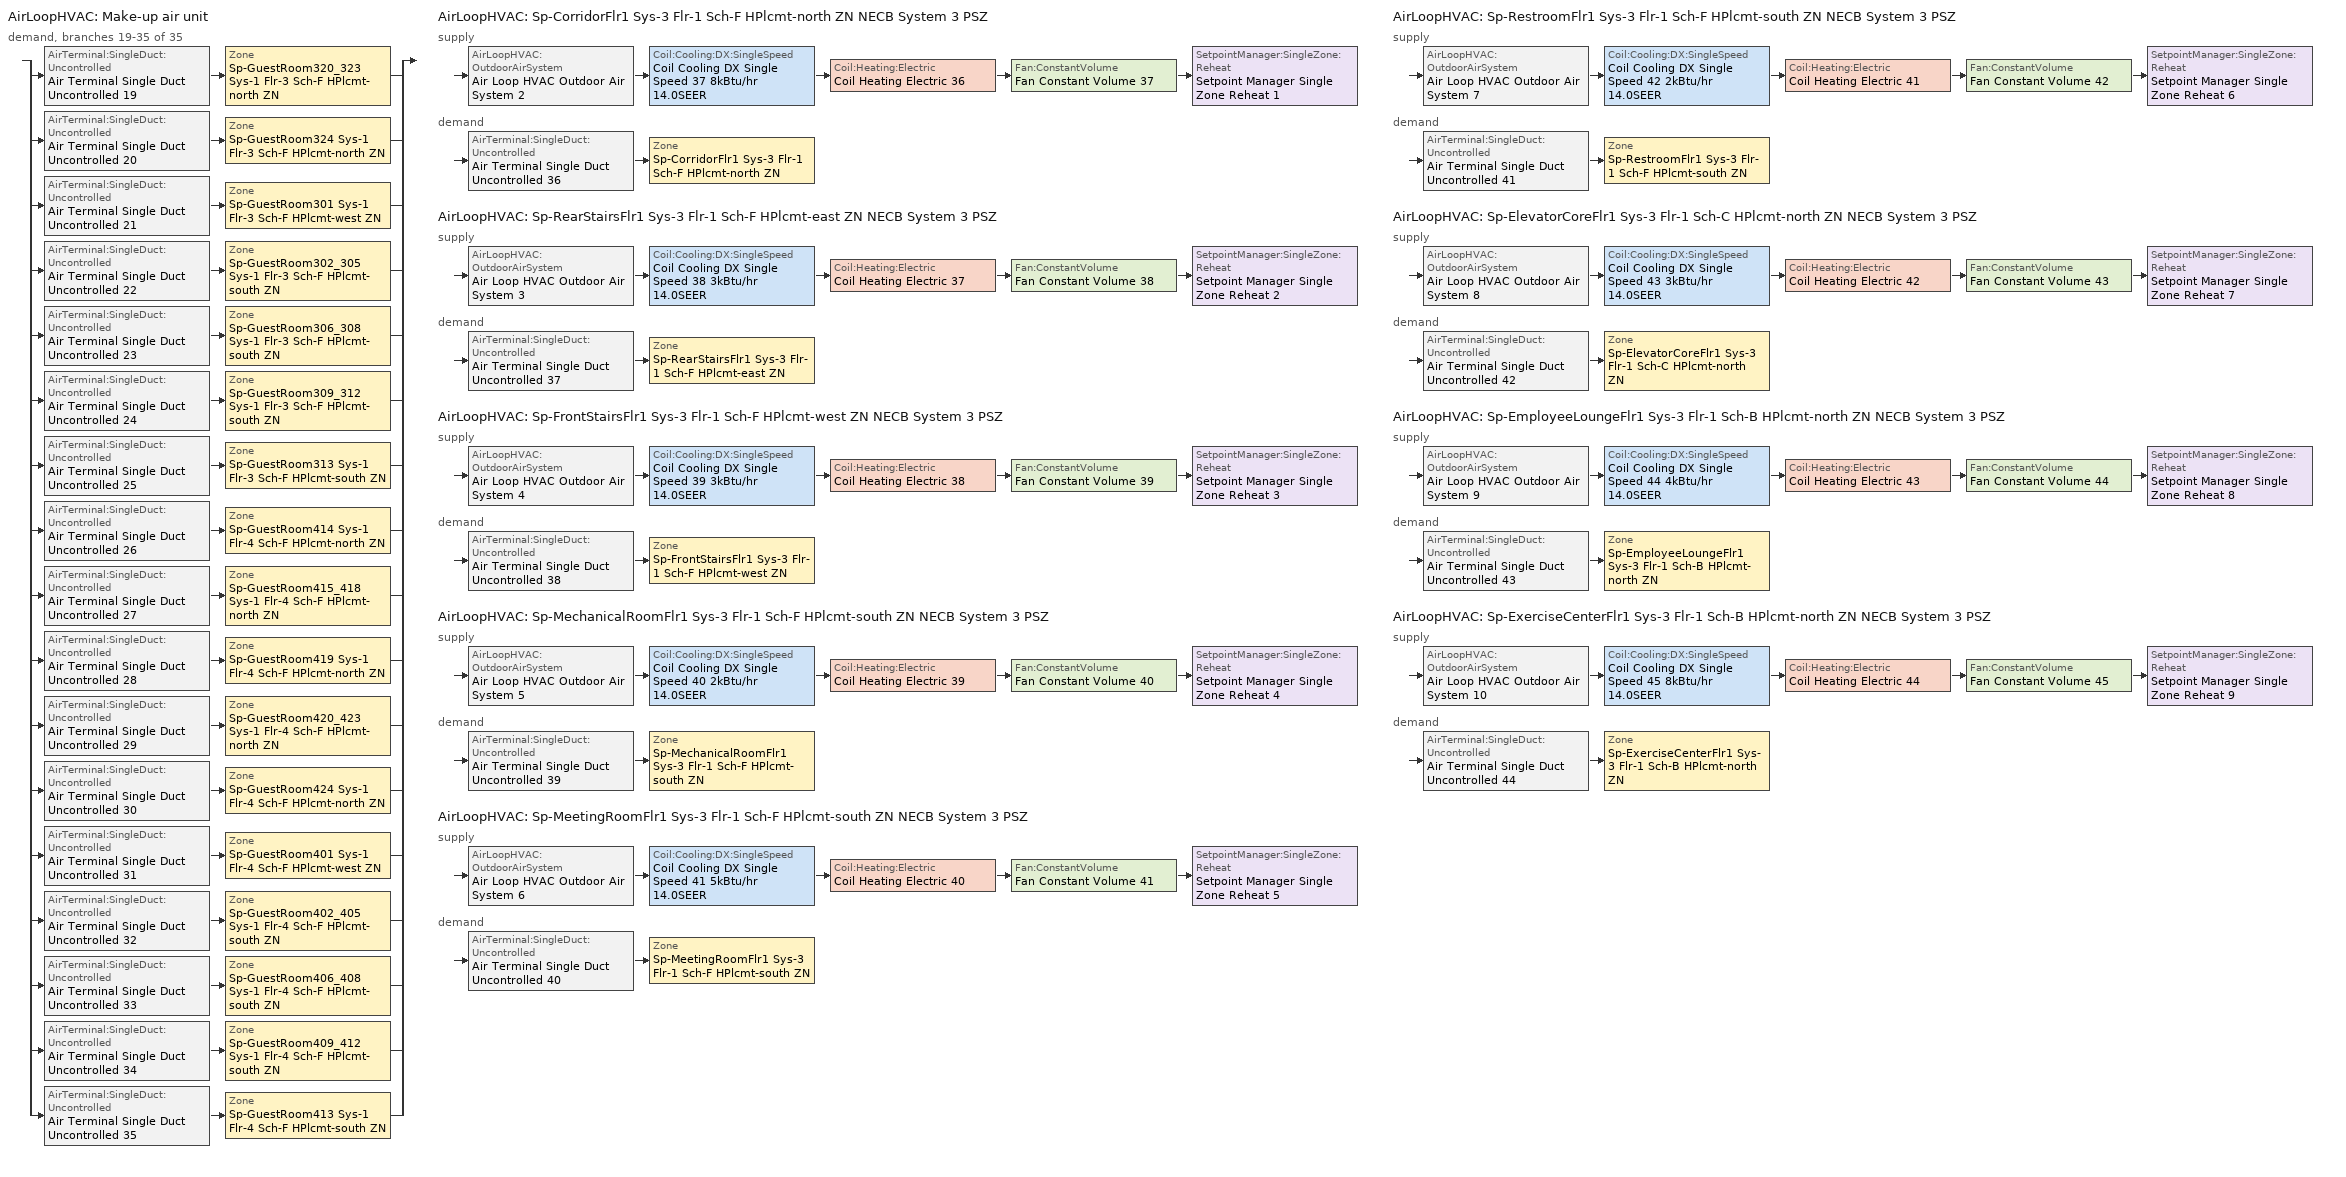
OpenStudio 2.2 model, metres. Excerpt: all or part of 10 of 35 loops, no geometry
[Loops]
AirLoopHVAC 'Make-up air unit'
 demand, branches 19-35 of 35: split
  | AirTerminal:SingleDuct:Uncontrolled 'Air Terminal Single Duct Uncontrolled 19' > Zone 'Sp-GuestRoom320_323 Sys-1 Flr-3 Sch-F HPlcmt-north ZN'
  | AirTerminal:SingleDuct:Uncontrolled 'Air Terminal Single Duct Uncontrolled 20' > Zone 'Sp-GuestRoom324 Sys-1 Flr-3 Sch-F HPlcmt-north ZN'
  | AirTerminal:SingleDuct:Uncontrolled 'Air Terminal Single Duct Uncontrolled 21' > Zone 'Sp-GuestRoom301 Sys-1 Flr-3 Sch-F HPlcmt-west ZN'
  | AirTerminal:SingleDuct:Uncontrolled 'Air Terminal Single Duct Uncontrolled 22' > Zone 'Sp-GuestRoom302_305 Sys-1 Flr-3 Sch-F HPlcmt-south ZN'
  | AirTerminal:SingleDuct:Uncontrolled 'Air Terminal Single Duct Uncontrolled 23' > Zone 'Sp-GuestRoom306_308 Sys-1 Flr-3 Sch-F HPlcmt-south ZN'
  | AirTerminal:SingleDuct:Uncontrolled 'Air Terminal Single Duct Uncontrolled 24' > Zone 'Sp-GuestRoom309_312 Sys-1 Flr-3 Sch-F HPlcmt-south ZN'
  | AirTerminal:SingleDuct:Uncontrolled 'Air Terminal Single Duct Uncontrolled 25' > Zone 'Sp-GuestRoom313 Sys-1 Flr-3 Sch-F HPlcmt-south ZN'
  | AirTerminal:SingleDuct:Uncontrolled 'Air Terminal Single Duct Uncontrolled 26' > Zone 'Sp-GuestRoom414 Sys-1 Flr-4 Sch-F HPlcmt-north ZN'
  | AirTerminal:SingleDuct:Uncontrolled 'Air Terminal Single Duct Uncontrolled 27' > Zone 'Sp-GuestRoom415_418 Sys-1 Flr-4 Sch-F HPlcmt-north ZN'
  | AirTerminal:SingleDuct:Uncontrolled 'Air Terminal Single Duct Uncontrolled 28' > Zone 'Sp-GuestRoom419 Sys-1 Flr-4 Sch-F HPlcmt-north ZN'
  | AirTerminal:SingleDuct:Uncontrolled 'Air Terminal Single Duct Uncontrolled 29' > Zone 'Sp-GuestRoom420_423 Sys-1 Flr-4 Sch-F HPlcmt-north ZN'
  | AirTerminal:SingleDuct:Uncontrolled 'Air Terminal Single Duct Uncontrolled 30' > Zone 'Sp-GuestRoom424 Sys-1 Flr-4 Sch-F HPlcmt-north ZN'
  | AirTerminal:SingleDuct:Uncontrolled 'Air Terminal Single Duct Uncontrolled 31' > Zone 'Sp-GuestRoom401 Sys-1 Flr-4 Sch-F HPlcmt-west ZN'
  | AirTerminal:SingleDuct:Uncontrolled 'Air Terminal Single Duct Uncontrolled 32' > Zone 'Sp-GuestRoom402_405 Sys-1 Flr-4 Sch-F HPlcmt-south ZN'
  | AirTerminal:SingleDuct:Uncontrolled 'Air Terminal Single Duct Uncontrolled 33' > Zone 'Sp-GuestRoom406_408 Sys-1 Flr-4 Sch-F HPlcmt-south ZN'
  | AirTerminal:SingleDuct:Uncontrolled 'Air Terminal Single Duct Uncontrolled 34' > Zone 'Sp-GuestRoom409_412 Sys-1 Flr-4 Sch-F HPlcmt-south ZN'
  | AirTerminal:SingleDuct:Uncontrolled 'Air Terminal Single Duct Uncontrolled 35' > Zone 'Sp-GuestRoom413 Sys-1 Flr-4 Sch-F HPlcmt-south ZN'
AirLoopHVAC 'Sp-CorridorFlr1 Sys-3 Flr-1 Sch-F HPlcmt-north ZN NECB System 3 PSZ'
 supply: AirLoopHVAC:OutdoorAirSystem 'Air Loop HVAC Outdoor Air System 2' > Coil:Cooling:DX:SingleSpeed 'Coil Cooling DX Single Speed 37 8kBtu/hr 14.0SEER' > Coil:Heating:Electric 'Coil Heating Electric 36' > Fan:ConstantVolume 'Fan Constant Volume 37' > SetpointManager:SingleZone:Reheat 'Setpoint Manager Single Zone Reheat 1'
 demand: AirTerminal:SingleDuct:Uncontrolled 'Air Terminal Single Duct Uncontrolled 36' > Zone 'Sp-CorridorFlr1 Sys-3 Flr-1 Sch-F HPlcmt-north ZN'
AirLoopHVAC 'Sp-RearStairsFlr1 Sys-3 Flr-1 Sch-F HPlcmt-east ZN NECB System 3 PSZ'
 supply: AirLoopHVAC:OutdoorAirSystem 'Air Loop HVAC Outdoor Air System 3' > Coil:Cooling:DX:SingleSpeed 'Coil Cooling DX Single Speed 38 3kBtu/hr 14.0SEER' > Coil:Heating:Electric 'Coil Heating Electric 37' > Fan:ConstantVolume 'Fan Constant Volume 38' > SetpointManager:SingleZone:Reheat 'Setpoint Manager Single Zone Reheat 2'
 demand: AirTerminal:SingleDuct:Uncontrolled 'Air Terminal Single Duct Uncontrolled 37' > Zone 'Sp-RearStairsFlr1 Sys-3 Flr-1 Sch-F HPlcmt-east ZN'
AirLoopHVAC 'Sp-FrontStairsFlr1 Sys-3 Flr-1 Sch-F HPlcmt-west ZN NECB System 3 PSZ'
 supply: AirLoopHVAC:OutdoorAirSystem 'Air Loop HVAC Outdoor Air System 4' > Coil:Cooling:DX:SingleSpeed 'Coil Cooling DX Single Speed 39 3kBtu/hr 14.0SEER' > Coil:Heating:Electric 'Coil Heating Electric 38' > Fan:ConstantVolume 'Fan Constant Volume 39' > SetpointManager:SingleZone:Reheat 'Setpoint Manager Single Zone Reheat 3'
 demand: AirTerminal:SingleDuct:Uncontrolled 'Air Terminal Single Duct Uncontrolled 38' > Zone 'Sp-FrontStairsFlr1 Sys-3 Flr-1 Sch-F HPlcmt-west ZN'
AirLoopHVAC 'Sp-MechanicalRoomFlr1 Sys-3 Flr-1 Sch-F HPlcmt-south ZN NECB System 3 PSZ'
 supply: AirLoopHVAC:OutdoorAirSystem 'Air Loop HVAC Outdoor Air System 5' > Coil:Cooling:DX:SingleSpeed 'Coil Cooling DX Single Speed 40 2kBtu/hr 14.0SEER' > Coil:Heating:Electric 'Coil Heating Electric 39' > Fan:ConstantVolume 'Fan Constant Volume 40' > SetpointManager:SingleZone:Reheat 'Setpoint Manager Single Zone Reheat 4'
 demand: AirTerminal:SingleDuct:Uncontrolled 'Air Terminal Single Duct Uncontrolled 39' > Zone 'Sp-MechanicalRoomFlr1 Sys-3 Flr-1 Sch-F HPlcmt-south ZN'
AirLoopHVAC 'Sp-MeetingRoomFlr1 Sys-3 Flr-1 Sch-F HPlcmt-south ZN NECB System 3 PSZ'
 supply: AirLoopHVAC:OutdoorAirSystem 'Air Loop HVAC Outdoor Air System 6' > Coil:Cooling:DX:SingleSpeed 'Coil Cooling DX Single Speed 41 5kBtu/hr 14.0SEER' > Coil:Heating:Electric 'Coil Heating Electric 40' > Fan:ConstantVolume 'Fan Constant Volume 41' > SetpointManager:SingleZone:Reheat 'Setpoint Manager Single Zone Reheat 5'
 demand: AirTerminal:SingleDuct:Uncontrolled 'Air Terminal Single Duct Uncontrolled 40' > Zone 'Sp-MeetingRoomFlr1 Sys-3 Flr-1 Sch-F HPlcmt-south ZN'
AirLoopHVAC 'Sp-RestroomFlr1 Sys-3 Flr-1 Sch-F HPlcmt-south ZN NECB System 3 PSZ'
 supply: AirLoopHVAC:OutdoorAirSystem 'Air Loop HVAC Outdoor Air System 7' > Coil:Cooling:DX:SingleSpeed 'Coil Cooling DX Single Speed 42 2kBtu/hr 14.0SEER' > Coil:Heating:Electric 'Coil Heating Electric 41' > Fan:ConstantVolume 'Fan Constant Volume 42' > SetpointManager:SingleZone:Reheat 'Setpoint Manager Single Zone Reheat 6'
 demand: AirTerminal:SingleDuct:Uncontrolled 'Air Terminal Single Duct Uncontrolled 41' > Zone 'Sp-RestroomFlr1 Sys-3 Flr-1 Sch-F HPlcmt-south ZN'
AirLoopHVAC 'Sp-ElevatorCoreFlr1 Sys-3 Flr-1 Sch-C HPlcmt-north ZN NECB System 3 PSZ'
 supply: AirLoopHVAC:OutdoorAirSystem 'Air Loop HVAC Outdoor Air System 8' > Coil:Cooling:DX:SingleSpeed 'Coil Cooling DX Single Speed 43 3kBtu/hr 14.0SEER' > Coil:Heating:Electric 'Coil Heating Electric 42' > Fan:ConstantVolume 'Fan Constant Volume 43' > SetpointManager:SingleZone:Reheat 'Setpoint Manager Single Zone Reheat 7'
 demand: AirTerminal:SingleDuct:Uncontrolled 'Air Terminal Single Duct Uncontrolled 42' > Zone 'Sp-ElevatorCoreFlr1 Sys-3 Flr-1 Sch-C HPlcmt-north ZN'
AirLoopHVAC 'Sp-EmployeeLoungeFlr1 Sys-3 Flr-1 Sch-B HPlcmt-north ZN NECB System 3 PSZ'
 supply: AirLoopHVAC:OutdoorAirSystem 'Air Loop HVAC Outdoor Air System 9' > Coil:Cooling:DX:SingleSpeed 'Coil Cooling DX Single Speed 44 4kBtu/hr 14.0SEER' > Coil:Heating:Electric 'Coil Heating Electric 43' > Fan:ConstantVolume 'Fan Constant Volume 44' > SetpointManager:SingleZone:Reheat 'Setpoint Manager Single Zone Reheat 8'
 demand: AirTerminal:SingleDuct:Uncontrolled 'Air Terminal Single Duct Uncontrolled 43' > Zone 'Sp-EmployeeLoungeFlr1 Sys-3 Flr-1 Sch-B HPlcmt-north ZN'
AirLoopHVAC 'Sp-ExerciseCenterFlr1 Sys-3 Flr-1 Sch-B HPlcmt-north ZN NECB System 3 PSZ'
 supply: AirLoopHVAC:OutdoorAirSystem 'Air Loop HVAC Outdoor Air System 10' > Coil:Cooling:DX:SingleSpeed 'Coil Cooling DX Single Speed 45 8kBtu/hr 14.0SEER' > Coil:Heating:Electric 'Coil Heating Electric 44' > Fan:ConstantVolume 'Fan Constant Volume 45' > SetpointManager:SingleZone:Reheat 'Setpoint Manager Single Zone Reheat 9'
 demand: AirTerminal:SingleDuct:Uncontrolled 'Air Terminal Single Duct Uncontrolled 44' > Zone 'Sp-ExerciseCenterFlr1 Sys-3 Flr-1 Sch-B HPlcmt-north ZN'
[Sizing:Zone] Zone Cooling Design Supply Air Temperature Input Method=SupplyAirTemperature; Zone Cooling Design Supply Air Temperature {C}=13; Zone Cooling Design Supply Air Temperature Difference {deltaC}=11.11; Zone Heating Design Supply Air Temperature Input Method=SupplyAirTemperature; Zone Heating Design Supply Air Temperature {C}=43; Zone Heating Design Supply Air Temperature Difference {deltaC}=11.11; Zone Cooling Design Supply Air Humidity Ratio {kg-H2O/kg-air}=0.0085; Zone Heating Design Supply Air Humidity Ratio {kg-H2O/kg-air}=0.008; Zone Heating Sizing Factor=1.3; Zone Cooling Sizing Factor=1.1; Cooling Design Air Flow Method=DesignDay; Heating Design Air Flow Method=DesignDay; Account for Dedicated Outdoor Air System=No; Dedicated Outdoor Air System Control Strategy=NeutralSupplyAir; Dedicated Outdoor Air Low Setpoint Temperature for Design {C}=autosize; Dedicated Outdoor Air High Setpoint Temperature for Design {C}=autosize
Sp-GuestRoom320_323 Sys-1 Flr-3 Sch-F HPlcmt-north ZN; Sp-GuestRoom324 Sys-1 Flr-3 Sch-F HPlcmt-north ZN; Sp-GuestRoom301 Sys-1 Flr-3 Sch-F HPlcmt-west ZN; Sp-GuestRoom302_305 Sys-1 Flr-3 Sch-F HPlcmt-south ZN; Sp-GuestRoom306_308 Sys-1 Flr-3 Sch-F HPlcmt-south ZN; Sp-GuestRoom309_312 Sys-1 Flr-3 Sch-F HPlcmt-south ZN; Sp-GuestRoom313 Sys-1 Flr-3 Sch-F HPlcmt-south ZN; Sp-GuestRoom414 Sys-1 Flr-4 Sch-F HPlcmt-north ZN; Sp-GuestRoom415_418 Sys-1 Flr-4 Sch-F HPlcmt-north ZN; Sp-GuestRoom419 Sys-1 Flr-4 Sch-F HPlcmt-north ZN; Sp-GuestRoom420_423 Sys-1 Flr-4 Sch-F HPlcmt-north ZN; Sp-GuestRoom424 Sys-1 Flr-4 Sch-F HPlcmt-north ZN; Sp-GuestRoom401 Sys-1 Flr-4 Sch-F HPlcmt-west ZN; Sp-GuestRoom402_405 Sys-1 Flr-4 Sch-F HPlcmt-south ZN; Sp-GuestRoom406_408 Sys-1 Flr-4 Sch-F HPlcmt-south ZN; Sp-GuestRoom409_412 Sys-1 Flr-4 Sch-F HPlcmt-south ZN; Sp-GuestRoom413 Sys-1 Flr-4 Sch-F HPlcmt-south ZN; Sp-CorridorFlr1 Sys-3 Flr-1 Sch-F HPlcmt-north ZN; Sp-RearStairsFlr1 Sys-3 Flr-1 Sch-F HPlcmt-east ZN; Sp-FrontStairsFlr1 Sys-3 Flr-1 Sch-F HPlcmt-west ZN; Sp-MechanicalRoomFlr1 Sys-3 Flr-1 Sch-F HPlcmt-south ZN; Sp-MeetingRoomFlr1 Sys-3 Flr-1 Sch-F HPlcmt-south ZN; Sp-RestroomFlr1 Sys-3 Flr-1 Sch-F HPlcmt-south ZN; Sp-ElevatorCoreFlr1 Sys-3 Flr-1 Sch-C HPlcmt-north ZN; Sp-EmployeeLoungeFlr1 Sys-3 Flr-1 Sch-B HPlcmt-north ZN; Sp-ExerciseCenterFlr1 Sys-3 Flr-1 Sch-B HPlcmt-north ZN
[Zone equipment]
Sp-GuestRoom320_323 Sys-1 Flr-3 Sch-F HPlcmt-north ZN: Sp-GuestRoom320_323 Sys-1 Flr-3 Sch-F HPlcmt-north ZN PTAC, Zone HVAC Baseboard Convective Water 19, Air Terminal Single Duct Uncontrolled 19
Sp-GuestRoom324 Sys-1 Flr-3 Sch-F HPlcmt-north ZN: Sp-GuestRoom324 Sys-1 Flr-3 Sch-F HPlcmt-north ZN PTAC, Zone HVAC Baseboard Convective Water 20, Air Terminal Single Duct Uncontrolled 20
Sp-GuestRoom301 Sys-1 Flr-3 Sch-F HPlcmt-west ZN: Sp-GuestRoom301 Sys-1 Flr-3 Sch-F HPlcmt-west ZN PTAC, Zone HVAC Baseboard Convective Water 21, Air Terminal Single Duct Uncontrolled 21
Sp-GuestRoom302_305 Sys-1 Flr-3 Sch-F HPlcmt-south ZN: Sp-GuestRoom302_305 Sys-1 Flr-3 Sch-F HPlcmt-south ZN PTAC, Zone HVAC Baseboard Convective Water 22, Air Terminal Single Duct Uncontrolled 22
Sp-GuestRoom306_308 Sys-1 Flr-3 Sch-F HPlcmt-south ZN: Sp-GuestRoom306_308 Sys-1 Flr-3 Sch-F HPlcmt-south ZN PTAC, Zone HVAC Baseboard Convective Water 23, Air Terminal Single Duct Uncontrolled 23
Sp-GuestRoom309_312 Sys-1 Flr-3 Sch-F HPlcmt-south ZN: Sp-GuestRoom309_312 Sys-1 Flr-3 Sch-F HPlcmt-south ZN PTAC, Zone HVAC Baseboard Convective Water 24, Air Terminal Single Duct Uncontrolled 24
Sp-GuestRoom313 Sys-1 Flr-3 Sch-F HPlcmt-south ZN: Sp-GuestRoom313 Sys-1 Flr-3 Sch-F HPlcmt-south ZN PTAC, Zone HVAC Baseboard Convective Water 25, Air Terminal Single Duct Uncontrolled 25
Sp-GuestRoom414 Sys-1 Flr-4 Sch-F HPlcmt-north ZN: Sp-GuestRoom414 Sys-1 Flr-4 Sch-F HPlcmt-north ZN PTAC, Zone HVAC Baseboard Convective Water 26, Air Terminal Single Duct Uncontrolled 26
Sp-GuestRoom415_418 Sys-1 Flr-4 Sch-F HPlcmt-north ZN: Sp-GuestRoom415_418 Sys-1 Flr-4 Sch-F HPlcmt-north ZN PTAC, Zone HVAC Baseboard Convective Water 27, Air Terminal Single Duct Uncontrolled 27
Sp-GuestRoom419 Sys-1 Flr-4 Sch-F HPlcmt-north ZN: Sp-GuestRoom419 Sys-1 Flr-4 Sch-F HPlcmt-north ZN PTAC, Zone HVAC Baseboard Convective Water 28, Air Terminal Single Duct Uncontrolled 28
Sp-GuestRoom420_423 Sys-1 Flr-4 Sch-F HPlcmt-north ZN: Sp-GuestRoom420_423 Sys-1 Flr-4 Sch-F HPlcmt-north ZN PTAC, Zone HVAC Baseboard Convective Water 29, Air Terminal Single Duct Uncontrolled 29
Sp-GuestRoom424 Sys-1 Flr-4 Sch-F HPlcmt-north ZN: Sp-GuestRoom424 Sys-1 Flr-4 Sch-F HPlcmt-north ZN PTAC, Zone HVAC Baseboard Convective Water 30, Air Terminal Single Duct Uncontrolled 30
Sp-GuestRoom401 Sys-1 Flr-4 Sch-F HPlcmt-west ZN: Sp-GuestRoom401 Sys-1 Flr-4 Sch-F HPlcmt-west ZN PTAC, Zone HVAC Baseboard Convective Water 31, Air Terminal Single Duct Uncontrolled 31
Sp-GuestRoom402_405 Sys-1 Flr-4 Sch-F HPlcmt-south ZN: Sp-GuestRoom402_405 Sys-1 Flr-4 Sch-F HPlcmt-south ZN PTAC, Zone HVAC Baseboard Convective Water 32, Air Terminal Single Duct Uncontrolled 32
Sp-GuestRoom406_408 Sys-1 Flr-4 Sch-F HPlcmt-south ZN: Sp-GuestRoom406_408 Sys-1 Flr-4 Sch-F HPlcmt-south ZN PTAC, Zone HVAC Baseboard Convective Water 33, Air Terminal Single Duct Uncontrolled 33
Sp-GuestRoom409_412 Sys-1 Flr-4 Sch-F HPlcmt-south ZN: Sp-GuestRoom409_412 Sys-1 Flr-4 Sch-F HPlcmt-south ZN PTAC, Zone HVAC Baseboard Convective Water 34, Air Terminal Single Duct Uncontrolled 34
Sp-GuestRoom413 Sys-1 Flr-4 Sch-F HPlcmt-south ZN: Sp-GuestRoom413 Sys-1 Flr-4 Sch-F HPlcmt-south ZN PTAC, Zone HVAC Baseboard Convective Water 35, Air Terminal Single Duct Uncontrolled 35
Sp-CorridorFlr1 Sys-3 Flr-1 Sch-F HPlcmt-north ZN: Air Terminal Single Duct Uncontrolled 36, Zone HVAC Baseboard Convective Water 36
Sp-RearStairsFlr1 Sys-3 Flr-1 Sch-F HPlcmt-east ZN: Air Terminal Single Duct Uncontrolled 37, Zone HVAC Baseboard Convective Water 37
Sp-FrontStairsFlr1 Sys-3 Flr-1 Sch-F HPlcmt-west ZN: Air Terminal Single Duct Uncontrolled 38, Zone HVAC Baseboard Convective Water 38
Sp-MechanicalRoomFlr1 Sys-3 Flr-1 Sch-F HPlcmt-south ZN: Air Terminal Single Duct Uncontrolled 39, Zone HVAC Baseboard Convective Water 39
Sp-MeetingRoomFlr1 Sys-3 Flr-1 Sch-F HPlcmt-south ZN: Air Terminal Single Duct Uncontrolled 40, Zone HVAC Baseboard Convective Water 40
Sp-RestroomFlr1 Sys-3 Flr-1 Sch-F HPlcmt-south ZN: Air Terminal Single Duct Uncontrolled 41, Zone HVAC Baseboard Convective Water 41
Sp-ElevatorCoreFlr1 Sys-3 Flr-1 Sch-C HPlcmt-north ZN: Air Terminal Single Duct Uncontrolled 42, Zone HVAC Baseboard Convective Water 42
Sp-EmployeeLoungeFlr1 Sys-3 Flr-1 Sch-B HPlcmt-north ZN: Air Terminal Single Duct Uncontrolled 43, Zone HVAC Baseboard Convective Water 43
Sp-ExerciseCenterFlr1 Sys-3 Flr-1 Sch-B HPlcmt-north ZN: Air Terminal Single Duct Uncontrolled 44, Zone HVAC Baseboard Convective Water 44
[AirLoopHVAC] Availability Schedule=Always On Discrete; Design Supply Air Flow Rate {m3/s}=AutoSize
Sp-CorridorFlr1 Sys-3 Flr-1 Sch-F HPlcmt-north ZN NECB System 3 PSZ; Sp-RearStairsFlr1 Sys-3 Flr-1 Sch-F HPlcmt-east ZN NECB System 3 PSZ; Sp-FrontStairsFlr1 Sys-3 Flr-1 Sch-F HPlcmt-west ZN NECB System 3 PSZ; Sp-MechanicalRoomFlr1 Sys-3 Flr-1 Sch-F HPlcmt-south ZN NECB System 3 PSZ; Sp-MeetingRoomFlr1 Sys-3 Flr-1 Sch-F HPlcmt-south ZN NECB System 3 PSZ; Sp-RestroomFlr1 Sys-3 Flr-1 Sch-F HPlcmt-south ZN NECB System 3 PSZ; Sp-ElevatorCoreFlr1 Sys-3 Flr-1 Sch-C HPlcmt-north ZN NECB System 3 PSZ; Sp-EmployeeLoungeFlr1 Sys-3 Flr-1 Sch-B HPlcmt-north ZN NECB System 3 PSZ; Sp-ExerciseCenterFlr1 Sys-3 Flr-1 Sch-B HPlcmt-north ZN NECB System 3 PSZ
[Sizing:System] Type of Load to Size On=Sensible; Design Outdoor Air Flow Rate {m3/s}=Autosize; Minimum System Air Flow Ratio=1; Preheat Design Temperature {C}=7; Preheat Design Humidity Ratio {kg-H2O/kg-Air}=0.008; Precool Design Temperature {C}=13; Precool Design Humidity Ratio {kg-H2O/kg-Air}=0.008; Central Cooling Design Supply Air Temperature {C}=13; Central Heating Design Supply Air Temperature {C}=43; Sizing Option=NonCoincident; 100% Outdoor Air in Cooling=No; 100% Outdoor Air in Heating=No; Central Cooling Design Supply Air Humidity Ratio {kg-H2O/kg-Air}=0.0085; Central Heating Design Supply Air Humidity Ratio {kg-H2O/kg-Air}=0.008; Cooling Design Air Flow Method=DesignDay; Cooling Design Air Flow Rate {m3/s}=0; Heating Design Air Flow Method=DesignDay; Heating Design Air Flow Rate {m3/s}=0; System Outdoor Air Method=ZoneSum; Zone Maximum Outdoor Air Fraction=1; Cooling Supply Air Flow Rate Per Floor Area {m3/s-m2}=0.00996765; Cooling Fraction of Autosized Cooling Supply Air Flow Rate=1; Cooling Supply Air Flow Rate Per Unit Cooling Capacity {m3/s-W}=3.94755e-05; Heating Supply Air Flow Rate Per Floor Area {m3/s-m2}=0.00996765; Heating Fraction of Autosized Heating Supply Air Flow Rate=1; Heating Fraction of Autosized Cooling Supply Air Flow Rate=1; Heating Supply Air Flow Rate Per Unit Heating Capacity {m3/s-W}=3.15882e-05; Cooling Design Capacity Method=CoolingDesignCapacity; Cooling Design Capacity {W}=autosize; Cooling Design Capacity Per Floor Area {W/m2}=234.7; Fraction of Autosized Cooling Design Capacity=1; Heating Design Capacity Method=HeatingDesignCapacity; Heating Design Capacity {W}=autosize; Heating Design Capacity Per Floor Area {W/m2}=157; Fraction of Autosized Heating Design Capacity=1; Central Cooling Capacity Control Method=OnOff
Sp-CorridorFlr1 Sys-3 Flr-1 Sch-F HPlcmt-north ZN NECB System 3 PSZ; Sp-RearStairsFlr1 Sys-3 Flr-1 Sch-F HPlcmt-east ZN NECB System 3 PSZ; Sp-FrontStairsFlr1 Sys-3 Flr-1 Sch-F HPlcmt-west ZN NECB System 3 PSZ; Sp-MechanicalRoomFlr1 Sys-3 Flr-1 Sch-F HPlcmt-south ZN NECB System 3 PSZ; Sp-MeetingRoomFlr1 Sys-3 Flr-1 Sch-F HPlcmt-south ZN NECB System 3 PSZ; Sp-RestroomFlr1 Sys-3 Flr-1 Sch-F HPlcmt-south ZN NECB System 3 PSZ; Sp-ElevatorCoreFlr1 Sys-3 Flr-1 Sch-C HPlcmt-north ZN NECB System 3 PSZ; Sp-EmployeeLoungeFlr1 Sys-3 Flr-1 Sch-B HPlcmt-north ZN NECB System 3 PSZ; Sp-ExerciseCenterFlr1 Sys-3 Flr-1 Sch-B HPlcmt-north ZN NECB System 3 PSZ
[Fan:ConstantVolume] Availability Schedule=Always On Discrete; Fan Efficiency=0.39975; Pressure Rise {Pa}=640; Maximum Flow Rate {m3/s}=AutoSize; Motor Efficiency=0.615
Fan Constant Volume 20; Fan Constant Volume 21; Fan Constant Volume 22; Fan Constant Volume 23; Fan Constant Volume 24; Fan Constant Volume 25; Fan Constant Volume 26; Fan Constant Volume 27; Fan Constant Volume 28; Fan Constant Volume 29; Fan Constant Volume 30; Fan Constant Volume 31; Fan Constant Volume 32; Fan Constant Volume 33; Fan Constant Volume 34; Fan Constant Volume 35; Fan Constant Volume 36; Fan Constant Volume 37; Fan Constant Volume 38; Fan Constant Volume 39; Fan Constant Volume 40; Fan Constant Volume 41; Fan Constant Volume 42; Fan Constant Volume 43; Fan Constant Volume 44; Fan Constant Volume 45
[Coil:Cooling:DX:SingleSpeed] Availability Schedule=Always On Discrete; Rated Total Cooling Capacity {W}=autosize; Rated Sensible Heat Ratio=autosize; Rated Air Flow Rate {m3/s}=autosize; Rated Evaporator Fan Power Per Volume Flow Rate {W/(m3/s)}=773.3; Condenser Type=AirCooled; Evaporative Condenser Effectiveness=0; Evaporative Condenser Air Flow Rate {m3/s}=Autosize; Evaporative Condenser Pump Rated Power Consumption {W}=Autosize; Crankcase Heater Capacity {W}=0; Maximum Outdoor Dry-Bulb Temperature for Crankcase Heater Operation {C}=0; Basin Heater Capacity {W/K}=0; Basin Heater Setpoint Temperature {C}=10
Name | Rated COP {W/W} | Total Cooling Capacity Function of Temperature Curve | Total Cooling Capacity Function of Flow Fraction Curve | Energy Input Ratio Function of Temperature Curve | Energy Input Ratio Function of Flow Fraction Curve | Part Load Fraction Correlation Curve
Coil Cooling DX Single Speed 20 7kBtu/hr 10.9EER | 3.6957 | DXCOOL-NECB2011-REF-CAPFT 12 | DXCOOL-NECB2011-REF-CAPFFLOW 12 | DXCOOL-NECB2011-REF-COOLEIRFT 12 | DXCOOL-NECB2011-REF-COOLEIRFFLOW 12 | DXCOOL-NECB2011-REF-COOLPLFFPLR 12
Coil Cooling DX Single Speed 21 2kBtu/hr 11.0EER | 3.72265 | DXCOOL-NECB2011-REF-CAPFT 13 | DXCOOL-NECB2011-REF-CAPFFLOW 13 | DXCOOL-NECB2011-REF-COOLEIRFT 13 | DXCOOL-NECB2011-REF-COOLEIRFFLOW 13 | DXCOOL-NECB2011-REF-COOLPLFFPLR 13
Coil Cooling DX Single Speed 22 5kBtu/hr 11.0EER | 3.72568 | DXCOOL-NECB2011-REF-CAPFT 14 | DXCOOL-NECB2011-REF-CAPFFLOW 14 | DXCOOL-NECB2011-REF-COOLEIRFT 14 | DXCOOL-NECB2011-REF-COOLEIRFFLOW 14 | DXCOOL-NECB2011-REF-COOLPLFFPLR 14
Coil Cooling DX Single Speed 23 7kBtu/hr 11.0EER | 3.71872 | DXCOOL-NECB2011-REF-CAPFT 15 | DXCOOL-NECB2011-REF-CAPFFLOW 15 | DXCOOL-NECB2011-REF-COOLEIRFT 15 | DXCOOL-NECB2011-REF-COOLEIRFFLOW 15 | DXCOOL-NECB2011-REF-COOLPLFFPLR 15
Coil Cooling DX Single Speed 24 6kBtu/hr 11.0EER | 3.72645 | DXCOOL-NECB2011-REF-CAPFT 16 | DXCOOL-NECB2011-REF-CAPFFLOW 16 | DXCOOL-NECB2011-REF-COOLEIRFT 16 | DXCOOL-NECB2011-REF-COOLEIRFFLOW 16 | DXCOOL-NECB2011-REF-COOLPLFFPLR 16
Coil Cooling DX Single Speed 25 7kBtu/hr 11.0EER | 3.72699 | DXCOOL-NECB2011-REF-CAPFT 17 | DXCOOL-NECB2011-REF-CAPFFLOW 17 | DXCOOL-NECB2011-REF-COOLEIRFT 17 | DXCOOL-NECB2011-REF-COOLEIRFFLOW 17 | DXCOOL-NECB2011-REF-COOLPLFFPLR 17
Coil Cooling DX Single Speed 26 2kBtu/hr 11.0EER | 3.72279 | DXCOOL-NECB2011-REF-CAPFT 18 | DXCOOL-NECB2011-REF-CAPFFLOW 18 | DXCOOL-NECB2011-REF-COOLEIRFT 18 | DXCOOL-NECB2011-REF-COOLEIRFFLOW 18 | DXCOOL-NECB2011-REF-COOLPLFFPLR 18
Coil Cooling DX Single Speed 27 4kBtu/hr 11.0EER | 3.7247 | DXCOOL-NECB2011-REF-CAPFT 19 | DXCOOL-NECB2011-REF-CAPFFLOW 19 | DXCOOL-NECB2011-REF-COOLEIRFT 19 | DXCOOL-NECB2011-REF-COOLEIRFFLOW 19 | DXCOOL-NECB2011-REF-COOLPLFFPLR 19
Coil Cooling DX Single Speed 28 15kBtu/hr 9.4EER | 3.17558 | DXCOOL-NECB2011-REF-CAPFT 20 | DXCOOL-NECB2011-REF-CAPFFLOW 20 | DXCOOL-NECB2011-REF-COOLEIRFT 20 | DXCOOL-NECB2011-REF-COOLEIRFFLOW 20 | DXCOOL-NECB2011-REF-COOLPLFFPLR 20
Coil Cooling DX Single Speed 29 4kBtu/hr 11.0EER | 3.72462 | DXCOOL-NECB2011-REF-CAPFT 21 | DXCOOL-NECB2011-REF-CAPFFLOW 21 | DXCOOL-NECB2011-REF-COOLEIRFT 21 | DXCOOL-NECB2011-REF-COOLEIRFFLOW 21 | DXCOOL-NECB2011-REF-COOLPLFFPLR 21
Coil Cooling DX Single Speed 30 15kBtu/hr 9.4EER | 3.179 | DXCOOL-NECB2011-REF-CAPFT 23 | DXCOOL-NECB2011-REF-CAPFFLOW 23 | DXCOOL-NECB2011-REF-COOLEIRFT 23 | DXCOOL-NECB2011-REF-COOLEIRFFLOW 23 | DXCOOL-NECB2011-REF-COOLPLFFPLR 23
Coil Cooling DX Single Speed 31 4kBtu/hr 11.0EER | 3.72464 | DXCOOL-NECB2011-REF-CAPFT 24 | DXCOOL-NECB2011-REF-CAPFFLOW 24 | DXCOOL-NECB2011-REF-COOLEIRFT 24 | DXCOOL-NECB2011-REF-COOLEIRFFLOW 24 | DXCOOL-NECB2011-REF-COOLPLFFPLR 24
Coil Cooling DX Single Speed 32 9kBtu/hr 10.6EER | 3.59855 | DXCOOL-NECB2011-REF-CAPFT 25 | DXCOOL-NECB2011-REF-CAPFFLOW 25 | DXCOOL-NECB2011-REF-COOLEIRFT 25 | DXCOOL-NECB2011-REF-COOLEIRFFLOW 25 | DXCOOL-NECB2011-REF-COOLPLFFPLR 25
Coil Cooling DX Single Speed 33 22kBtu/hr 9.3EER | 3.16135 | DXCOOL-NECB2011-REF-CAPFT 26 | DXCOOL-NECB2011-REF-CAPFFLOW 26 | DXCOOL-NECB2011-REF-COOLEIRFT 26 | DXCOOL-NECB2011-REF-COOLEIRFFLOW 26 | DXCOOL-NECB2011-REF-COOLPLFFPLR 26
Coil Cooling DX Single Speed 34 19kBtu/hr 9.3EER | 3.15862 | DXCOOL-NECB2011-REF-CAPFT 27 | DXCOOL-NECB2011-REF-CAPFFLOW 27 | DXCOOL-NECB2011-REF-COOLEIRFT 27 | DXCOOL-NECB2011-REF-COOLEIRFFLOW 27 | DXCOOL-NECB2011-REF-COOLPLFFPLR 27
Coil Cooling DX Single Speed 35 22kBtu/hr 9.3EER | 3.16129 | DXCOOL-NECB2011-REF-CAPFT 28 | DXCOOL-NECB2011-REF-CAPFFLOW 28 | DXCOOL-NECB2011-REF-COOLEIRFT 28 | DXCOOL-NECB2011-REF-COOLEIRFFLOW 28 | DXCOOL-NECB2011-REF-COOLPLFFPLR 28
Coil Cooling DX Single Speed 36 6kBtu/hr 11.0EER | 3.72662 | DXCOOL-NECB2011-REF-CAPFT 29 | DXCOOL-NECB2011-REF-CAPFFLOW 29 | DXCOOL-NECB2011-REF-COOLEIRFT 29 | DXCOOL-NECB2011-REF-COOLEIRFFLOW 29 | DXCOOL-NECB2011-REF-COOLPLFFPLR 29
Coil Cooling DX Single Speed 37 8kBtu/hr 14.0SEER | 3.8248 | DXCOOL-NECB2011-REF-CAPFT 30 | DXCOOL-NECB2011-REF-CAPFFLOW 30 | DXCOOL-NECB2011-REF-COOLEIRFT 30 | DXCOOL-NECB2011-REF-COOLEIRFFLOW 30 | DXCOOL-NECB2011-REF-COOLPLFFPLR 30
Coil Cooling DX Single Speed 38 3kBtu/hr 14.0SEER | 3.8248 | DXCOOL-NECB2011-REF-CAPFT 31 | DXCOOL-NECB2011-REF-CAPFFLOW 31 | DXCOOL-NECB2011-REF-COOLEIRFT 31 | DXCOOL-NECB2011-REF-COOLEIRFFLOW 31 | DXCOOL-NECB2011-REF-COOLPLFFPLR 31
Coil Cooling DX Single Speed 39 3kBtu/hr 14.0SEER | 3.8248 | DXCOOL-NECB2011-REF-CAPFT 32 | DXCOOL-NECB2011-REF-CAPFFLOW 32 | DXCOOL-NECB2011-REF-COOLEIRFT 32 | DXCOOL-NECB2011-REF-COOLEIRFFLOW 32 | DXCOOL-NECB2011-REF-COOLPLFFPLR 32
Coil Cooling DX Single Speed 40 2kBtu/hr 14.0SEER | 3.8248 | DXCOOL-NECB2011-REF-CAPFT 34 | DXCOOL-NECB2011-REF-CAPFFLOW 34 | DXCOOL-NECB2011-REF-COOLEIRFT 34 | DXCOOL-NECB2011-REF-COOLEIRFFLOW 34 | DXCOOL-NECB2011-REF-COOLPLFFPLR 34
Coil Cooling DX Single Speed 41 5kBtu/hr 14.0SEER | 3.8248 | DXCOOL-NECB2011-REF-CAPFT 35 | DXCOOL-NECB2011-REF-CAPFFLOW 35 | DXCOOL-NECB2011-REF-COOLEIRFT 35 | DXCOOL-NECB2011-REF-COOLEIRFFLOW 35 | DXCOOL-NECB2011-REF-COOLPLFFPLR 35
Coil Cooling DX Single Speed 42 2kBtu/hr 14.0SEER | 3.8248 | DXCOOL-NECB2011-REF-CAPFT 36 | DXCOOL-NECB2011-REF-CAPFFLOW 36 | DXCOOL-NECB2011-REF-COOLEIRFT 36 | DXCOOL-NECB2011-REF-COOLEIRFFLOW 36 | DXCOOL-NECB2011-REF-COOLPLFFPLR 36
Coil Cooling DX Single Speed 43 3kBtu/hr 14.0SEER | 3.8248 | DXCOOL-NECB2011-REF-CAPFT 37 | DXCOOL-NECB2011-REF-CAPFFLOW 37 | DXCOOL-NECB2011-REF-COOLEIRFT 37 | DXCOOL-NECB2011-REF-COOLEIRFFLOW 37 | DXCOOL-NECB2011-REF-COOLPLFFPLR 37
Coil Cooling DX Single Speed 44 4kBtu/hr 14.0SEER | 3.8248 | DXCOOL-NECB2011-REF-CAPFT 38 | DXCOOL-NECB2011-REF-CAPFFLOW 38 | DXCOOL-NECB2011-REF-COOLEIRFT 38 | DXCOOL-NECB2011-REF-COOLEIRFFLOW 38 | DXCOOL-NECB2011-REF-COOLPLFFPLR 38
Coil Cooling DX Single Speed 45 8kBtu/hr 14.0SEER | 3.8248 | DXCOOL-NECB2011-REF-CAPFT 39 | DXCOOL-NECB2011-REF-CAPFFLOW 39 | DXCOOL-NECB2011-REF-COOLEIRFT 39 | DXCOOL-NECB2011-REF-COOLEIRFFLOW 39 | DXCOOL-NECB2011-REF-COOLPLFFPLR 39
[Controller:OutdoorAir] Minimum Outdoor Air Flow Rate {m3/s}=0; Maximum Outdoor Air Flow Rate {m3/s}=Autosize; Economizer Control Type=NoEconomizer; Economizer Control Action Type=ModulateFlow; Economizer Maximum Limit Dry-Bulb Temperature {C}=28; Economizer Maximum Limit Enthalpy {J/kg}=64000; Economizer Minimum Limit Dry-Bulb Temperature {C}=-100; Lockout Type=NoLockout; Minimum Limit Type=FixedMinimum; Minimum Outdoor Air Schedule=Always On Discrete; High Humidity Control=No; Heat Recovery Bypass Control Type=BypassWhenWithinEconomizerLimits
Name | Controller Mechanical Ventilation
Controller Outdoor Air 2 | Controller Mechanical Ventilation 2
Controller Outdoor Air 3 | Controller Mechanical Ventilation 3
Controller Outdoor Air 4 | Controller Mechanical Ventilation 4
Controller Outdoor Air 5 | Controller Mechanical Ventilation 5
Controller Outdoor Air 6 | Controller Mechanical Ventilation 6
Controller Outdoor Air 7 | Controller Mechanical Ventilation 7
Controller Outdoor Air 8 | Controller Mechanical Ventilation 8
Controller Outdoor Air 9 | Controller Mechanical Ventilation 9
Controller Outdoor Air 10 | Controller Mechanical Ventilation 10
[Controller:MechanicalVentilation] Availability Schedule=Always On Discrete; System Outdoor Air Method=ZoneSum
Controller Mechanical Ventilation 2; Controller Mechanical Ventilation 3; Controller Mechanical Ventilation 4; Controller Mechanical Ventilation 5; Controller Mechanical Ventilation 6; Controller Mechanical Ventilation 7; Controller Mechanical Ventilation 8; Controller Mechanical Ventilation 9; Controller Mechanical Ventilation 10
[AirLoopHVAC:OutdoorAirSystem]
Name | Controller
Air Loop HVAC Outdoor Air System 2 | Controller Outdoor Air 2
Air Loop HVAC Outdoor Air System 3 | Controller Outdoor Air 3
Air Loop HVAC Outdoor Air System 4 | Controller Outdoor Air 4
Air Loop HVAC Outdoor Air System 5 | Controller Outdoor Air 5
Air Loop HVAC Outdoor Air System 6 | Controller Outdoor Air 6
Air Loop HVAC Outdoor Air System 7 | Controller Outdoor Air 7
Air Loop HVAC Outdoor Air System 8 | Controller Outdoor Air 8
Air Loop HVAC Outdoor Air System 9 | Controller Outdoor Air 9
Air Loop HVAC Outdoor Air System 10 | Controller Outdoor Air 10
[Coil:Heating:Electric]
Name | Availability Schedule
Coil Heating Electric 19; Coil Heating Electric 20; Coil Heating Electric 21; Coil Heating Electric 22; Coil Heating Electric 23; Coil Heating Electric 24; Coil Heating Electric 25; Coil Heating Electric 26; Coil Heating Electric 27; Coil Heating Electric 28; Coil Heating Electric 29; Coil Heating Electric 30; Coil Heating Electric 31; Coil Heating Electric 32; Coil Heating Electric 33; Coil Heating Electric 34; Coil Heating Electric 35 | ON_OFF_ALWAYS_OFF
Coil Heating Electric 36; Coil Heating Electric 37; Coil Heating Electric 38; Coil Heating Electric 39; Coil Heating Electric 40; Coil Heating Electric 41; Coil Heating Electric 42; Coil Heating Electric 43; Coil Heating Electric 44 | Always On Discrete
[ZoneHVAC:PackagedTerminalAirConditioner] Availability Schedule=Always On Discrete; Supply Air Flow Rate During Cooling Operation {m3/s}=Autosize; Supply Air Flow Rate During Heating Operation {m3/s}=Autosize; Supply Air Flow Rate When No Cooling or Heating is Needed {m3/s}=Autosize; Outdoor Air Flow Rate During Cooling Operation {m3/s}=Autosize; Outdoor Air Flow Rate During Heating Operation {m3/s}=Autosize; Outdoor Air Flow Rate When No Cooling or Heating is Needed {m3/s}=Autosize; Fan Placement=DrawThrough
Name | Supply Air Fan | Heating Coil | Cooling Coil
Sp-GuestRoom320_323 Sys-1 Flr-3 Sch-F HPlcmt-north ZN PTAC | Fan Constant Volume 20 | Coil Heating Electric 19 | Coil Cooling DX Single Speed 20 7kBtu/hr 10.9EER
Sp-GuestRoom324 Sys-1 Flr-3 Sch-F HPlcmt-north ZN PTAC | Fan Constant Volume 21 | Coil Heating Electric 20 | Coil Cooling DX Single Speed 21 2kBtu/hr 11.0EER
Sp-GuestRoom301 Sys-1 Flr-3 Sch-F HPlcmt-west ZN PTAC | Fan Constant Volume 22 | Coil Heating Electric 21 | Coil Cooling DX Single Speed 22 5kBtu/hr 11.0EER
Sp-GuestRoom302_305 Sys-1 Flr-3 Sch-F HPlcmt-south ZN PTAC | Fan Constant Volume 23 | Coil Heating Electric 22 | Coil Cooling DX Single Speed 23 7kBtu/hr 11.0EER
Sp-GuestRoom306_308 Sys-1 Flr-3 Sch-F HPlcmt-south ZN PTAC | Fan Constant Volume 24 | Coil Heating Electric 23 | Coil Cooling DX Single Speed 24 6kBtu/hr 11.0EER
Sp-GuestRoom309_312 Sys-1 Flr-3 Sch-F HPlcmt-south ZN PTAC | Fan Constant Volume 25 | Coil Heating Electric 24 | Coil Cooling DX Single Speed 25 7kBtu/hr 11.0EER
Sp-GuestRoom313 Sys-1 Flr-3 Sch-F HPlcmt-south ZN PTAC | Fan Constant Volume 26 | Coil Heating Electric 25 | Coil Cooling DX Single Speed 26 2kBtu/hr 11.0EER
Sp-GuestRoom414 Sys-1 Flr-4 Sch-F HPlcmt-north ZN PTAC | Fan Constant Volume 27 | Coil Heating Electric 26 | Coil Cooling DX Single Speed 27 4kBtu/hr 11.0EER
Sp-GuestRoom415_418 Sys-1 Flr-4 Sch-F HPlcmt-north ZN PTAC | Fan Constant Volume 28 | Coil Heating Electric 27 | Coil Cooling DX Single Speed 28 15kBtu/hr 9.4EER
Sp-GuestRoom419 Sys-1 Flr-4 Sch-F HPlcmt-north ZN PTAC | Fan Constant Volume 29 | Coil Heating Electric 28 | Coil Cooling DX Single Speed 29 4kBtu/hr 11.0EER
Sp-GuestRoom420_423 Sys-1 Flr-4 Sch-F HPlcmt-north ZN PTAC | Fan Constant Volume 30 | Coil Heating Electric 29 | Coil Cooling DX Single Speed 30 15kBtu/hr 9.4EER
Sp-GuestRoom424 Sys-1 Flr-4 Sch-F HPlcmt-north ZN PTAC | Fan Constant Volume 31 | Coil Heating Electric 30 | Coil Cooling DX Single Speed 31 4kBtu/hr 11.0EER
Sp-GuestRoom401 Sys-1 Flr-4 Sch-F HPlcmt-west ZN PTAC | Fan Constant Volume 32 | Coil Heating Electric 31 | Coil Cooling DX Single Speed 32 9kBtu/hr 10.6EER
Sp-GuestRoom402_405 Sys-1 Flr-4 Sch-F HPlcmt-south ZN PTAC | Fan Constant Volume 33 | Coil Heating Electric 32 | Coil Cooling DX Single Speed 33 22kBtu/hr 9.3EER
Sp-GuestRoom406_408 Sys-1 Flr-4 Sch-F HPlcmt-south ZN PTAC | Fan Constant Volume 34 | Coil Heating Electric 33 | Coil Cooling DX Single Speed 34 19kBtu/hr 9.3EER
Sp-GuestRoom409_412 Sys-1 Flr-4 Sch-F HPlcmt-south ZN PTAC | Fan Constant Volume 35 | Coil Heating Electric 34 | Coil Cooling DX Single Speed 35 22kBtu/hr 9.3EER
Sp-GuestRoom413 Sys-1 Flr-4 Sch-F HPlcmt-south ZN PTAC | Fan Constant Volume 36 | Coil Heating Electric 35 | Coil Cooling DX Single Speed 36 6kBtu/hr 11.0EER
[AirTerminal:SingleDuct:Uncontrolled] Availability Schedule=Always On Discrete; Maximum Air Flow Rate {m3/s}=AutoSize
Air Terminal Single Duct Uncontrolled 19; Air Terminal Single Duct Uncontrolled 20; Air Terminal Single Duct Uncontrolled 21; Air Terminal Single Duct Uncontrolled 22; Air Terminal Single Duct Uncontrolled 23; Air Terminal Single Duct Uncontrolled 24; Air Terminal Single Duct Uncontrolled 25; Air Terminal Single Duct Uncontrolled 26; Air Terminal Single Duct Uncontrolled 27; Air Terminal Single Duct Uncontrolled 28; Air Terminal Single Duct Uncontrolled 29; Air Terminal Single Duct Uncontrolled 30; Air Terminal Single Duct Uncontrolled 31; Air Terminal Single Duct Uncontrolled 32; Air Terminal Single Duct Uncontrolled 33; Air Terminal Single Duct Uncontrolled 34; Air Terminal Single Duct Uncontrolled 35; Air Terminal Single Duct Uncontrolled 36; Air Terminal Single Duct Uncontrolled 37; Air Terminal Single Duct Uncontrolled 38; Air Terminal Single Duct Uncontrolled 39; Air Terminal Single Duct Uncontrolled 40; Air Terminal Single Duct Uncontrolled 41; Air Terminal Single Duct Uncontrolled 42; Air Terminal Single Duct Uncontrolled 43; Air Terminal Single Duct Uncontrolled 44
[SetpointManager:SingleZone:Reheat] Minimum Supply Air Temperature {C}=13; Maximum Supply Air Temperature {C}=43
Name | Control Zone
Setpoint Manager Single Zone Reheat 1 | Sp-CorridorFlr1 Sys-3 Flr-1 Sch-F HPlcmt-north ZN
Setpoint Manager Single Zone Reheat 2 | Sp-RearStairsFlr1 Sys-3 Flr-1 Sch-F HPlcmt-east ZN
Setpoint Manager Single Zone Reheat 3 | Sp-FrontStairsFlr1 Sys-3 Flr-1 Sch-F HPlcmt-west ZN
Setpoint Manager Single Zone Reheat 4 | Sp-MechanicalRoomFlr1 Sys-3 Flr-1 Sch-F HPlcmt-south ZN
Setpoint Manager Single Zone Reheat 5 | Sp-MeetingRoomFlr1 Sys-3 Flr-1 Sch-F HPlcmt-south ZN
Setpoint Manager Single Zone Reheat 6 | Sp-RestroomFlr1 Sys-3 Flr-1 Sch-F HPlcmt-south ZN
Setpoint Manager Single Zone Reheat 7 | Sp-ElevatorCoreFlr1 Sys-3 Flr-1 Sch-C HPlcmt-north ZN
Setpoint Manager Single Zone Reheat 8 | Sp-EmployeeLoungeFlr1 Sys-3 Flr-1 Sch-B HPlcmt-north ZN
Setpoint Manager Single Zone Reheat 9 | Sp-ExerciseCenterFlr1 Sys-3 Flr-1 Sch-B HPlcmt-north ZN
[Schedule:Ruleset]
ON_OFF_ALWAYS_OFF: Default Day Schedule=Schedule Day 3
[Schedule:Day]
Schedule Day 3; wkdON_OFF_ALWAYS_OFF 1; satON_OFF_ALWAYS_OFF 1; sunON_OFF_ALWAYS_OFF 1: 1, 0, 0, 2, 0, 0, 3, 0, 0, 4, 0, 0, 5, 0, 0, 6, 0, 0, 7, 0, 0, 8, 0, 0, 9, 0, 0, 10, 0, 0, 11, 0, 0, 12, 0, 0, 13, 0, 0, 14, 0, 0, 15, 0, 0, 16, 0, 0, 17, 0, 0, 18, 0, 0, 19, 0, 0, 20, 0, 0, 21, 0, 0, 22, 0, 0, 23, 0, 0, 24, 0, 0
[Schedule:Rule] Schedule Ruleset=ON_OFF_ALWAYS_OFF; Date Specification Type=DateRange; Start Month=1; Start Day=1; End Month=12; End Day=31
Name | Rule Order | Day Schedule | Apply Sunday | Apply Monday | Apply Tuesday | Apply Wednesday | Apply Thursday | Apply Friday | Apply Saturday
wkdON_OFF_ALWAYS_OFF rule | 2 | wkdON_OFF_ALWAYS_OFF 1 | No | Yes | Yes | Yes | Yes | Yes | No
satON_OFF_ALWAYS_OFFrule | 1 | satON_OFF_ALWAYS_OFF 1 | No | No | No | No | No | No | Yes
sunON_OFF_ALWAYS_OFFrule | 0 | sunON_OFF_ALWAYS_OFF 1 | Yes | No | No | No | No | No | No
[Schedule:Constant]
Always On Discrete: Value=1
[Curve:Biquadratic] Minimum Value of x=13; Maximum Value of x=24; Minimum Value of y=24; Maximum Value of y=46
Name | Coefficient1 Constant | Coefficient2 x | Coefficient3 x**2 | Coefficient4 y | Coefficient5 y**2 | Coefficient6 x*y
DXCOOL-NECB2011-REF-CAPFT 12; DXCOOL-NECB2011-REF-CAPFT 13; DXCOOL-NECB2011-REF-CAPFT 14; DXCOOL-NECB2011-REF-CAPFT 15; DXCOOL-NECB2011-REF-CAPFT 16; DXCOOL-NECB2011-REF-CAPFT 17; DXCOOL-NECB2011-REF-CAPFT 18; DXCOOL-NECB2011-REF-CAPFT 19; DXCOOL-NECB2011-REF-CAPFT 20; DXCOOL-NECB2011-REF-CAPFT 21; DXCOOL-NECB2011-REF-CAPFT 23; DXCOOL-NECB2011-REF-CAPFT 24; DXCOOL-NECB2011-REF-CAPFT 25; DXCOOL-NECB2011-REF-CAPFT 26; DXCOOL-NECB2011-REF-CAPFT 27; DXCOOL-NECB2011-REF-CAPFT 28; DXCOOL-NECB2011-REF-CAPFT 29; DXCOOL-NECB2011-REF-CAPFT 30; DXCOOL-NECB2011-REF-CAPFT 31; DXCOOL-NECB2011-REF-CAPFT 32; DXCOOL-NECB2011-REF-CAPFT 34; DXCOOL-NECB2011-REF-CAPFT 35; DXCOOL-NECB2011-REF-CAPFT 36; DXCOOL-NECB2011-REF-CAPFT 37; DXCOOL-NECB2011-REF-CAPFT 38; DXCOOL-NECB2011-REF-CAPFT 39 | 0.867905 | 0.0142459 | 0.00055436 | -0.0075575 | 3.3e-05 | -0.0001918
DXCOOL-NECB2011-REF-COOLEIRFT 12; DXCOOL-NECB2011-REF-COOLEIRFT 13; DXCOOL-NECB2011-REF-COOLEIRFT 14; DXCOOL-NECB2011-REF-COOLEIRFT 15; DXCOOL-NECB2011-REF-COOLEIRFT 16; DXCOOL-NECB2011-REF-COOLEIRFT 17; DXCOOL-NECB2011-REF-COOLEIRFT 18; DXCOOL-NECB2011-REF-COOLEIRFT 19; DXCOOL-NECB2011-REF-COOLEIRFT 20; DXCOOL-NECB2011-REF-COOLEIRFT 21; DXCOOL-NECB2011-REF-COOLEIRFT 23; DXCOOL-NECB2011-REF-COOLEIRFT 24; DXCOOL-NECB2011-REF-COOLEIRFT 25; DXCOOL-NECB2011-REF-COOLEIRFT 26; DXCOOL-NECB2011-REF-COOLEIRFT 27; DXCOOL-NECB2011-REF-COOLEIRFT 28; DXCOOL-NECB2011-REF-COOLEIRFT 29; DXCOOL-NECB2011-REF-COOLEIRFT 30; DXCOOL-NECB2011-REF-COOLEIRFT 31; DXCOOL-NECB2011-REF-COOLEIRFT 32; DXCOOL-NECB2011-REF-COOLEIRFT 34; DXCOOL-NECB2011-REF-COOLEIRFT 35; DXCOOL-NECB2011-REF-COOLEIRFT 36; DXCOOL-NECB2011-REF-COOLEIRFT 37; DXCOOL-NECB2011-REF-COOLEIRFT 38; DXCOOL-NECB2011-REF-COOLEIRFT 39 | 0.116936 | 0.0284933 | -0.0004112 | 0.0214108 | 0.00016103 | -0.0006791
[Curve:Quadratic] Coefficient1 Constant=1; Coefficient2 x=0; Coefficient3 x**2=0; Minimum Value of x=0; Maximum Value of x=1
DXCOOL-NECB2011-REF-CAPFFLOW 12; DXCOOL-NECB2011-REF-COOLEIRFFLOW 12; DXCOOL-NECB2011-REF-CAPFFLOW 13; DXCOOL-NECB2011-REF-COOLEIRFFLOW 13; DXCOOL-NECB2011-REF-CAPFFLOW 14; DXCOOL-NECB2011-REF-COOLEIRFFLOW 14; DXCOOL-NECB2011-REF-CAPFFLOW 15; DXCOOL-NECB2011-REF-COOLEIRFFLOW 15; DXCOOL-NECB2011-REF-CAPFFLOW 16; DXCOOL-NECB2011-REF-COOLEIRFFLOW 16; DXCOOL-NECB2011-REF-CAPFFLOW 17; DXCOOL-NECB2011-REF-COOLEIRFFLOW 17; DXCOOL-NECB2011-REF-CAPFFLOW 18; DXCOOL-NECB2011-REF-COOLEIRFFLOW 18; DXCOOL-NECB2011-REF-CAPFFLOW 19; DXCOOL-NECB2011-REF-COOLEIRFFLOW 19; DXCOOL-NECB2011-REF-CAPFFLOW 20; DXCOOL-NECB2011-REF-COOLEIRFFLOW 20; DXCOOL-NECB2011-REF-CAPFFLOW 21; DXCOOL-NECB2011-REF-COOLEIRFFLOW 21; DXCOOL-NECB2011-REF-CAPFFLOW 23; DXCOOL-NECB2011-REF-COOLEIRFFLOW 23; DXCOOL-NECB2011-REF-CAPFFLOW 24; DXCOOL-NECB2011-REF-COOLEIRFFLOW 24; DXCOOL-NECB2011-REF-CAPFFLOW 25; DXCOOL-NECB2011-REF-COOLEIRFFLOW 25; DXCOOL-NECB2011-REF-CAPFFLOW 26; DXCOOL-NECB2011-REF-COOLEIRFFLOW 26; DXCOOL-NECB2011-REF-CAPFFLOW 27; DXCOOL-NECB2011-REF-COOLEIRFFLOW 27; DXCOOL-NECB2011-REF-CAPFFLOW 28; DXCOOL-NECB2011-REF-COOLEIRFFLOW 28; DXCOOL-NECB2011-REF-CAPFFLOW 29; DXCOOL-NECB2011-REF-COOLEIRFFLOW 29; DXCOOL-NECB2011-REF-CAPFFLOW 30; DXCOOL-NECB2011-REF-COOLEIRFFLOW 30; DXCOOL-NECB2011-REF-CAPFFLOW 31; DXCOOL-NECB2011-REF-COOLEIRFFLOW 31; DXCOOL-NECB2011-REF-CAPFFLOW 32; DXCOOL-NECB2011-REF-COOLEIRFFLOW 32; DXCOOL-NECB2011-REF-CAPFFLOW 34; DXCOOL-NECB2011-REF-COOLEIRFFLOW 34; DXCOOL-NECB2011-REF-CAPFFLOW 35; DXCOOL-NECB2011-REF-COOLEIRFFLOW 35; DXCOOL-NECB2011-REF-CAPFFLOW 36; DXCOOL-NECB2011-REF-COOLEIRFFLOW 36; DXCOOL-NECB2011-REF-CAPFFLOW 37; DXCOOL-NECB2011-REF-COOLEIRFFLOW 37; DXCOOL-NECB2011-REF-CAPFFLOW 38; DXCOOL-NECB2011-REF-COOLEIRFFLOW 38; DXCOOL-NECB2011-REF-CAPFFLOW 39; DXCOOL-NECB2011-REF-COOLEIRFFLOW 39
[Curve:Cubic] Coefficient1 Constant=0.0277; Coefficient2 x=4.9151; Coefficient3 x**2=-8.184; Coefficient4 x**3=4.2702; Minimum Value of x=0.7; Maximum Value of x=1
DXCOOL-NECB2011-REF-COOLPLFFPLR 12; DXCOOL-NECB2011-REF-COOLPLFFPLR 13; DXCOOL-NECB2011-REF-COOLPLFFPLR 14; DXCOOL-NECB2011-REF-COOLPLFFPLR 15; DXCOOL-NECB2011-REF-COOLPLFFPLR 16; DXCOOL-NECB2011-REF-COOLPLFFPLR 17; DXCOOL-NECB2011-REF-COOLPLFFPLR 18; DXCOOL-NECB2011-REF-COOLPLFFPLR 19; DXCOOL-NECB2011-REF-COOLPLFFPLR 20; DXCOOL-NECB2011-REF-COOLPLFFPLR 21; DXCOOL-NECB2011-REF-COOLPLFFPLR 23; DXCOOL-NECB2011-REF-COOLPLFFPLR 24; DXCOOL-NECB2011-REF-COOLPLFFPLR 25; DXCOOL-NECB2011-REF-COOLPLFFPLR 26; DXCOOL-NECB2011-REF-COOLPLFFPLR 27; DXCOOL-NECB2011-REF-COOLPLFFPLR 28; DXCOOL-NECB2011-REF-COOLPLFFPLR 29; DXCOOL-NECB2011-REF-COOLPLFFPLR 30; DXCOOL-NECB2011-REF-COOLPLFFPLR 31; DXCOOL-NECB2011-REF-COOLPLFFPLR 32; DXCOOL-NECB2011-REF-COOLPLFFPLR 34; DXCOOL-NECB2011-REF-COOLPLFFPLR 35; DXCOOL-NECB2011-REF-COOLPLFFPLR 36; DXCOOL-NECB2011-REF-COOLPLFFPLR 37; DXCOOL-NECB2011-REF-COOLPLFFPLR 38; DXCOOL-NECB2011-REF-COOLPLFFPLR 39
